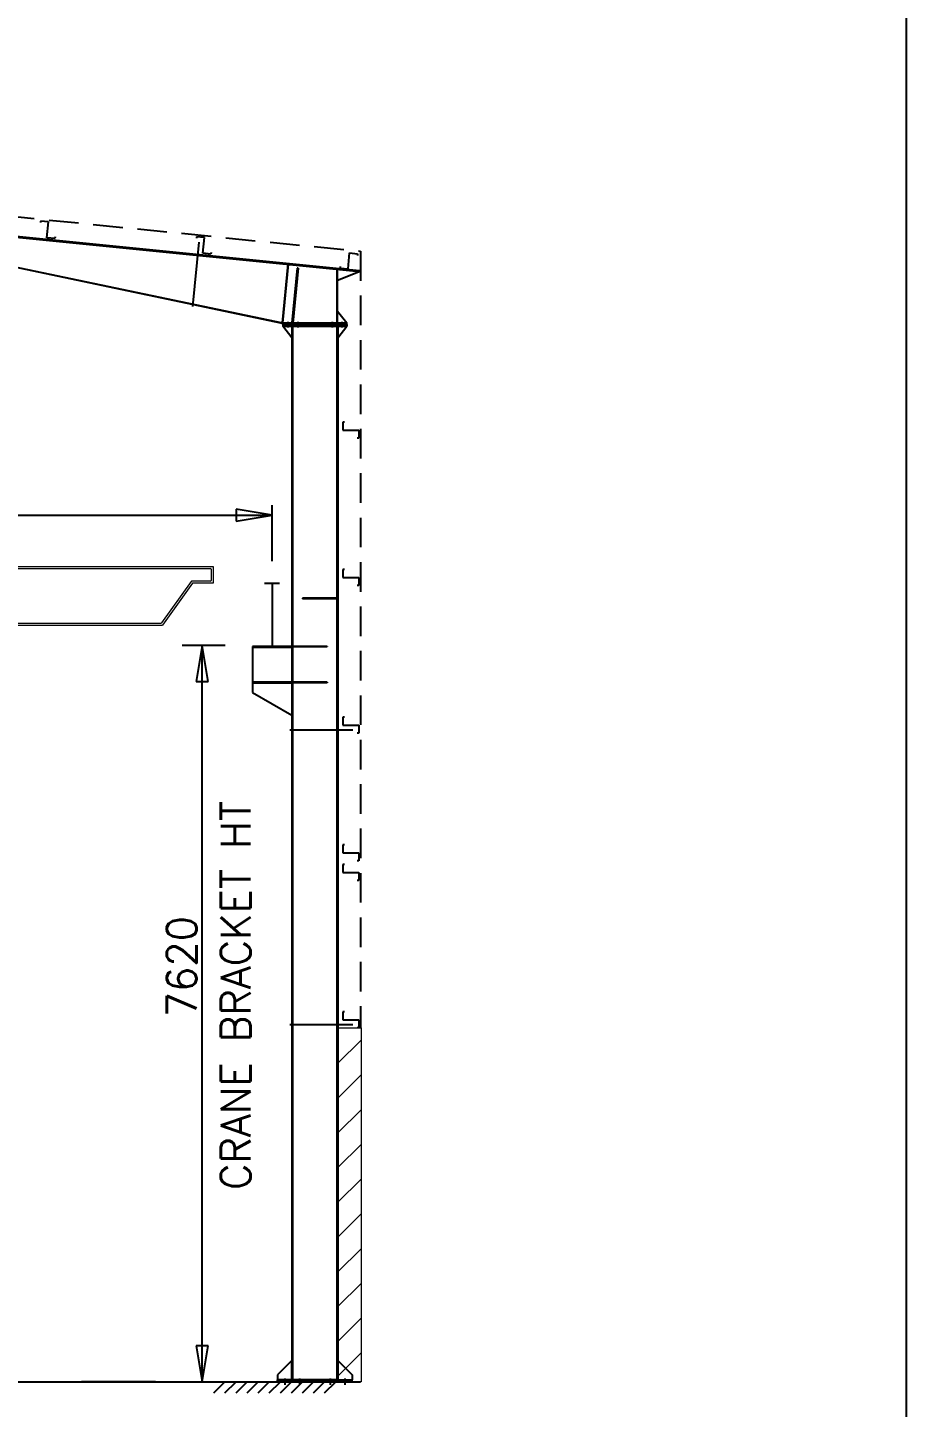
# Model space of a CAD drawing. Header units: millimetres. Extents: x 68421 to 1479662, y -51504 to 144751.
# Drawn here: x 1193981 to 1202919, y 59515 to 73551 of the extents above; entities that cross this region are included whole.
import ezdxf

# ---------------------------------------------------------------- set-up
doc = ezdxf.new("R2010")
doc.units = ezdxf.units.MM
doc.header["$LTSCALE"] = 0.35
doc.header["$MEASUREMENT"] = 0
doc.linetypes.add('CONTIN', pattern=[0, 0, 0])
doc.linetypes.add('DASHED', pattern=[1290.855, 860.57, -430.285])
doc.layers.get('0').update_dxf_attribs({"linetype": 'CONTIN'})
for name, color, linetype in [('1', 7, 'CONTIN'), ('10', 10, 'CONTIN'), ('11', 7, 'CONTIN'), ('12', 6, 'CONTIN'), ('2', 6, 'CONTIN'), ('22', 7, 'CONTIN'), ('5', 5, 'DASHED')]:
    doc.layers.add(name, color=color, linetype=linetype)
doc.styles.add('SIMPLEX', font='simplex.shx', dxfattribs={"width": 0.8})

# ---------------------------------------------------------------- blocks, each defined once
blk = doc.blocks.new('WSECTN')
for p, q in [((-76.2, 25.4), (76.2, 25.4)), ((0, 0), (0, 25.4)), ((-76.2, 0), (76.2, 0))]:
    blk.add_line(p, q)
blk = doc.blocks.new('ARROWF')
for p, q in [((0, 0), (-366, 61)), ((-366, 61), (-366, -61)), ((-366, -61), (0, 0))]:
    blk.add_line(p, q)
blk = doc.blocks.new('ZCOL')
for p, q in [((10.2, 0), (0, 0)), ((0, 0), (0, -25.4)), ((10.2, -2.5), (10.2, 0)), ((-10.2, -25.4), (-10.2, -22.9)), ((0, -25.4), (-10.2, -25.4))]:
    blk.add_line(p, q)
blk = doc.blocks.new('FGD')
at = {"lineweight": 0}
for p, q in [((1119001, 91678), (1131701, 91682)), ((1119028, 91658), (1131675, 91662)), ((1131681, 91655), (1131681, 91539)), ((1131701, 91682), (1131701, 91513)), ((1131479, 91530), (1131177, 91109)), ((1131675, 91532), (1131484, 91532)), ((1131491, 91513), (1131185, 91086)), ((1131701, 91513), (1131491, 91513)), ((1119531, 91102), (1131171, 91106)), ((1119518, 91082), (1131185, 91086))]:
    blk.add_line(p, q, dxfattribs=at)
for centre, start, end in [((1131675, 91655), 0, 90), ((1131484, 91526), 90, 144.3278), ((1131675, 91539), 270, 0), ((1131171, 91112), 270, 324.3278)]:
    blk.add_arc(centre, 6.64, start, end, dxfattribs=at)

msp = doc.modelspace()

# ---------------------------------------------------------------- hatches: boundary and pattern name
at = {"linetype": 'Continuous', "lineweight": 5}
h = msp.add_hatch(dxfattribs=at)
h.set_pattern_fill('ANSI31', color=256, scale=2000)
h.set_pattern_definition([(45, (79637, 4407), (-176.776695, 176.776695), [])])
h.paths.add_polyline_path([(1197138.23389, 63376.54), (1197373.23388, 63376.54), (1197373.23388, 59776.54), (1197138.23389, 59776.54)])

# ---------------------------------------------------------------- linework, layer by layer
msp.add_lwpolyline([(1197138.23389, 63376.54), (1197373.23388, 63376.54), (1197373.23388, 59776.54), (1197138.23389, 59776.54)], close=True, dxfattribs=at)
at = {"layer": '1'}
for p, q in [((1188233.07769, 71984.0322), (1197357.73389, 71071.5673)), ((1197358.22999, 71076.542), (1188233.57369, 71989.0078)), ((1193864.98779, 71420.8427), (1196632.98389, 71144.0429)), ((1195724.35889, 71369.1406), (1195658.92919, 70714.8496)), ((1196572.20269, 70541.6328), (1193834.37059, 71117.3828)), ((1193835.13619, 71122.331), (1196573.22609, 70546.5254)), ((1193835.39799, 71122.2763), (1196573.22609, 70546.5254)), ((1196573.22609, 70546.5254), (1196632.98389, 71144.0429)), ((1196632.98389, 71144.0429), (1196573.22609, 70546.5254)), ((1196632.98389, 71144.0429), (1197128.23389, 71094.5175)), ((1196723.97999, 71104.2441), (1196668.25339, 70547.0224)), ((1196723.97999, 71104.2441), (1196668.25339, 70547.0224)), ((1196723.97999, 71104.2441), (1196668.25339, 70547.0224)), ((1196723.97999, 71104.2441), (1196668.25339, 70547.0224)), ((1196723.97999, 71104.2441), (1196668.25339, 70547.0224)), ((1196723.97999, 71104.2441), (1196668.25339, 70547.0224)), ((1196723.97999, 71104.2441), (1196668.25339, 70547.0224)), ((1196723.97999, 71104.2441), (1196668.25339, 70547.0224)), ((1196723.97999, 71104.2441), (1196668.25339, 70547.0224)), ((1196733.93309, 71103.248), (1196678.20269, 70546.0273)), ((1196733.93309, 71103.248), (1196678.20269, 70546.0273)), ((1196733.93309, 71103.248), (1196678.20269, 70546.0273)), ((1196733.93309, 71103.248), (1196678.20269, 70546.0273)), ((1196733.93309, 71103.248), (1196678.20269, 70546.0273)), ((1196733.93309, 71103.248), (1196678.20269, 70546.0273)), ((1196733.93309, 71103.248), (1196678.20269, 70546.0273)), ((1196733.93309, 71103.248), (1196678.20269, 70546.0273)), ((1196733.93309, 71103.248), (1196678.20269, 70546.0273)), ((1196733.93309, 71103.248), (1196723.97999, 71104.2441)), ((1196733.93309, 71103.248), (1196723.97999, 71104.2441)), ((1196733.93309, 71103.248), (1196723.97999, 71104.2441)), ((1196733.93309, 71103.248), (1196723.97999, 71104.2441)), ((1196733.93309, 71103.248), (1196723.97999, 71104.2441)), ((1196733.93309, 71103.248), (1196723.97999, 71104.2441)), ((1196733.93309, 71103.248), (1196723.97999, 71104.2441)), ((1196733.93309, 71103.248), (1196723.97999, 71104.2441)), ((1196733.93309, 71103.248), (1196723.97999, 71104.2441)), ((1197128.23389, 70546.5254), (1197128.23389, 71094.5175)), ((1197128.23389, 71094.0175), (1197128.23389, 70546.5254)), ((1197128.23389, 71094.0175), (1197133.23389, 71094.0175)), ((1197133.23389, 70546.5254), (1197133.23389, 71094.0175)), ((1197133.23389, 71094.0175), (1197363.23389, 71071.0175)), ((1197363.23389, 71071.0175), (1197133.23389, 70979.0185)), ((1197357.73389, 71071.5673), (1197358.22999, 71076.542)), ((1197133.23389, 70546.5254), (1197133.23389, 70666.5244)), ((1197133.23389, 70666.5244), (1197228.23389, 70546.5254)), ((1196573.22609, 70546.5254), (1196572.20269, 70541.6328)), ((1196573.22609, 70546.5254), (1196573.22609, 70546.5254)), ((1196573.22609, 70546.5254), (1196573.22609, 70546.5254)), ((1196573.22609, 70546.5254), (1197128.23389, 70546.5254)), ((1196578.23389, 70530.5254), (1196578.23389, 70546.5254)), ((1196578.23389, 70546.5254), (1197228.23389, 70546.5254)), ((1197228.23389, 70530.5254), (1196578.23389, 70530.5254)), ((1197228.23389, 70530.5254), (1196578.23389, 70530.5254)), ((1196578.23389, 70530.5254), (1196578.23389, 70514.5254)), ((1196578.23389, 70514.5254), (1197228.23389, 70514.5254)), ((1196668.23389, 70394.5254), (1196578.23389, 70514.5254)), ((1196578.23389, 70514.5254), (1196578.23389, 70514.5254)), ((1196668.23389, 70514.5254), (1196578.23389, 70514.5254)), ((1196628.23389, 70559.2255), (1196628.23389, 70501.8252)), ((1196628.23389, 70559.2255), (1196628.23389, 70501.8252)), ((1196678.23389, 70514.5254), (1196668.23389, 70514.5254)), ((1196668.23389, 70514.5254), (1196668.23389, 59796.54)), ((1196668.23389, 70514.5254), (1196668.23389, 70394.5254)), ((1196678.20269, 70546.0273), (1196668.25339, 70547.0224)), ((1196678.20269, 70546.0273), (1196668.25339, 70547.0224)), ((1196678.20269, 70546.0273), (1196668.25339, 70547.0224)), ((1196678.20269, 70546.0273), (1196668.25339, 70547.0224)), ((1196678.20269, 70546.0273), (1196668.25339, 70547.0224)), ((1196678.20269, 70546.0273), (1196668.25339, 70547.0224)), ((1196678.20269, 70546.0273), (1196668.25339, 70547.0224)), ((1196678.20269, 70546.0273), (1196668.25339, 70547.0224)), ((1196678.20269, 70546.0273), (1196668.25339, 70547.0224)), ((1196678.23389, 59796.54), (1196678.23389, 70514.5254)), ((1196678.23389, 70514.5254), (1196678.23389, 70514.5254)), ((1196678.23389, 70514.5254), (1197128.23389, 70514.5254)), ((1196678.23389, 59796.54), (1196678.23389, 70514.5254)), ((1196728.23389, 70559.2255), (1196728.23389, 70501.8252)), ((1196728.23389, 70559.2255), (1196728.23389, 70501.8252)), ((1197078.23389, 70559.2255), (1197078.23389, 70501.8252)), ((1197078.23389, 70559.2255), (1197078.23389, 70501.8252)), ((1197128.23389, 70546.5254), (1197133.23389, 70546.5254)), ((1197128.23389, 59796.54), (1197128.23389, 70514.5254)), ((1197128.23389, 59796.54), (1197128.23389, 70514.5254)), ((1197128.23389, 70514.5254), (1197138.23389, 70514.5254)), ((1197133.23389, 70546.5254), (1197228.23389, 70546.5254)), ((1197138.23389, 70514.5254), (1197138.23389, 59796.54)), ((1197138.23389, 70514.5254), (1197138.23389, 70394.5254)), ((1197138.23389, 70394.5254), (1197228.23389, 70514.5254)), ((1197138.23389, 70514.5254), (1197228.23389, 70514.5254)), ((1197178.23389, 70559.2255), (1197178.23389, 70501.8252)), ((1197178.23389, 70559.2255), (1197178.23389, 70501.8252)), ((1197228.23389, 70530.5254), (1197228.23389, 70546.5254)), ((1197228.23389, 70546.5254), (1197228.23389, 70546.5254)), ((1197228.23389, 70530.5254), (1197228.23389, 70514.5254)), ((1197228.23389, 70514.5254), (1197228.23389, 70514.5254)), ((1197128.23389, 67746.54), (1196778.23389, 67746.54)), ((1196778.23389, 67746.54), (1196778.23389, 67740.54)), ((1197128.23389, 67746.54), (1196778.23389, 67746.54)), ((1196778.23389, 67746.54), (1196778.23389, 67740.54)), ((1197128.23389, 67746.54), (1196778.23389, 67746.54)), ((1196778.23389, 67746.54), (1196778.23389, 67740.54)), ((1197128.23389, 67746.54), (1196778.23389, 67746.54)), ((1196778.23389, 67746.54), (1196778.23389, 67740.54)), ((1197128.23389, 67746.54), (1196778.23389, 67746.54)), ((1196778.23389, 67746.54), (1196778.23389, 67740.54)), ((1197128.23389, 67746.54), (1196778.23389, 67746.54)), ((1196778.23389, 67746.54), (1196778.23389, 67740.54)), ((1197128.23389, 67746.54), (1196778.23389, 67746.54)), ((1196778.23389, 67746.54), (1196778.23389, 67740.54)), ((1197128.23389, 67746.54), (1196778.23389, 67746.54)), ((1196778.23389, 67746.54), (1196778.23389, 67740.54)), ((1197128.23389, 67746.54), (1196778.23389, 67746.54)), ((1196778.23389, 67746.54), (1196778.23389, 67740.54)), ((1197128.23389, 67740.54), (1196778.23389, 67740.54)), ((1197128.23389, 67740.54), (1196778.23389, 67740.54)), ((1197128.23389, 67740.54), (1196778.23389, 67740.54)), ((1197128.23389, 67740.54), (1196778.23389, 67740.54)), ((1197128.23389, 67740.54), (1196778.23389, 67740.54)), ((1197128.23389, 67740.54), (1196778.23389, 67740.54)), ((1197128.23389, 67740.54), (1196778.23389, 67740.54)), ((1197128.23389, 67740.54), (1196778.23389, 67740.54)), ((1197128.23389, 67740.54), (1196778.23389, 67740.54)), ((1197128.23389, 67746.54), (1197128.23389, 67740.54)), ((1197128.23389, 67746.54), (1197128.23389, 67740.54)), ((1197128.23389, 67746.54), (1197128.23389, 67740.54)), ((1197128.23389, 67746.54), (1197128.23389, 67740.54)), ((1197128.23389, 67746.54), (1197128.23389, 67740.54)), ((1197128.23389, 67746.54), (1197128.23389, 67740.54)), ((1197128.23389, 67746.54), (1197128.23389, 67740.54)), ((1197128.23389, 67746.54), (1197128.23389, 67740.54)), ((1197128.23389, 67746.54), (1197128.23389, 67740.54)), ((1196668.23389, 67256.54), (1196268.23389, 67256.54)), ((1196268.23389, 67256.54), (1196268.23389, 66886.54146)), ((1196668.23389, 67256.54), (1196268.23389, 67256.54)), ((1196268.23389, 67256.54), (1196268.23389, 66886.54146)), ((1196668.23389, 67256.54), (1196268.23389, 67256.54)), ((1196268.23389, 67256.54), (1196268.23389, 66886.54146)), ((1196668.23389, 67256.54), (1196268.23389, 67256.54)), ((1196268.23389, 67256.54), (1196268.23389, 66886.54146)), ((1196668.23389, 67256.54), (1196268.23389, 67256.54)), ((1196268.23389, 67256.54), (1196268.23389, 66886.54146)), ((1196668.23389, 67256.54), (1196268.23389, 67256.54)), ((1196268.23389, 67256.54), (1196268.23389, 66886.54146)), ((1196668.23389, 67256.54), (1196268.23389, 67256.54)), ((1196268.23389, 67256.54), (1196268.23389, 66886.54146)), ((1196668.23389, 67256.54), (1196268.23389, 67256.54)), ((1196268.23389, 67256.54), (1196268.23389, 66886.54146)), ((1196668.23389, 67256.54), (1196268.23389, 67256.54)), ((1196268.23389, 67256.54), (1196268.23389, 66886.54146)), ((1196668.23389, 67246.53951), (1196268.23389, 67246.53951)), ((1196668.23389, 67246.53951), (1196268.23389, 67246.53951)), ((1196668.23389, 67246.53951), (1196268.23389, 67246.53951)), ((1196668.23389, 67246.53951), (1196268.23389, 67246.53951)), ((1196668.23389, 67246.53951), (1196268.23389, 67246.53951)), ((1196668.23389, 67246.53951), (1196268.23389, 67246.53951)), ((1196668.23389, 67246.53951), (1196268.23389, 67246.53951)), ((1196668.23389, 67246.53951), (1196268.23389, 67246.53951)), ((1196668.23389, 67246.53951), (1196268.23389, 67246.53951)), ((1197028.23389, 67256.54), (1196678.23389, 67256.54)), ((1196678.23389, 67256.54), (1196678.23389, 67250.54146)), ((1197028.23389, 67256.54), (1196678.23389, 67256.54)), ((1196678.23389, 67256.54), (1196678.23389, 67250.54146)), ((1197028.23389, 67256.54), (1196678.23389, 67256.54)), ((1196678.23389, 67256.54), (1196678.23389, 67250.54146)), ((1197028.23389, 67256.54), (1196678.23389, 67256.54)), ((1196678.23389, 67256.54), (1196678.23389, 67250.54146)), ((1197028.23389, 67256.54), (1196678.23389, 67256.54)), ((1196678.23389, 67256.54), (1196678.23389, 67250.54146)), ((1197028.23389, 67256.54), (1196678.23389, 67256.54)), ((1196678.23389, 67256.54), (1196678.23389, 67250.54146)), ((1197028.23389, 67256.54), (1196678.23389, 67256.54)), ((1196678.23389, 67256.54), (1196678.23389, 67250.54146)), ((1197028.23389, 67256.54), (1196678.23389, 67256.54)), ((1196678.23389, 67256.54), (1196678.23389, 67250.54146)), ((1197028.23389, 67256.54), (1196678.23389, 67256.54)), ((1196678.23389, 67256.54), (1196678.23389, 67250.54146)), ((1197028.23389, 67250.54146), (1196678.23389, 67250.54146)), ((1197028.23389, 67250.54146), (1196678.23389, 67250.54146)), ((1197028.23389, 67250.54146), (1196678.23389, 67250.54146)), ((1197028.23389, 67250.54146), (1196678.23389, 67250.54146)), ((1197028.23389, 67250.54146), (1196678.23389, 67250.54146)), ((1197028.23389, 67250.54146), (1196678.23389, 67250.54146)), ((1197028.23389, 67250.54146), (1196678.23389, 67250.54146)), ((1197028.23389, 67250.54146), (1196678.23389, 67250.54146)), ((1197028.23389, 67250.54146), (1196678.23389, 67250.54146)), ((1197028.23389, 67256.54), (1197028.23389, 67250.54146)), ((1197028.23389, 67256.54), (1197028.23389, 67250.54146)), ((1197028.23389, 67256.54), (1197028.23389, 67250.54146)), ((1197028.23389, 67256.54), (1197028.23389, 67250.54146)), ((1197028.23389, 67256.54), (1197028.23389, 67250.54146)), ((1197028.23389, 67256.54), (1197028.23389, 67250.54146)), ((1197028.23389, 67256.54), (1197028.23389, 67250.54146)), ((1197028.23389, 67256.54), (1197028.23389, 67250.54146)), ((1197028.23389, 67256.54), (1197028.23389, 67250.54146)), ((1196268.23389, 66896.54146), (1196668.23389, 66896.54146)), ((1196268.23389, 66896.54146), (1196668.23389, 66896.54146)), ((1196268.23389, 66896.54146), (1196668.23389, 66896.54146)), ((1196268.23389, 66896.54146), (1196668.23389, 66896.54146)), ((1196268.23389, 66896.54146), (1196668.23389, 66896.54146)), ((1196268.23389, 66896.54146), (1196668.23389, 66896.54146)), ((1196268.23389, 66896.54146), (1196668.23389, 66896.54146)), ((1196268.23389, 66896.54146), (1196668.23389, 66896.54146)), ((1196268.23389, 66896.54146), (1196668.23389, 66896.54146)), ((1196268.23389, 66886.54146), (1196668.23389, 66886.54146)), ((1196268.23389, 66886.54146), (1196268.23389, 66786.54)), ((1196268.23389, 66886.54146), (1196668.23389, 66886.54146)), ((1196268.23389, 66886.54146), (1196668.23389, 66886.54146)), ((1196268.23389, 66886.54146), (1196668.23389, 66886.54146)), ((1196268.23389, 66886.54146), (1196668.23389, 66886.54146)), ((1196268.23389, 66886.54146), (1196668.23389, 66886.54146)), ((1196268.23389, 66886.54146), (1196668.23389, 66886.54146)), ((1196268.23389, 66886.54146), (1196668.23389, 66886.54146)), ((1196268.23389, 66886.54146), (1196668.23389, 66886.54146)), ((1197028.23389, 66892.53951), (1196678.23389, 66892.53951)), ((1196678.23389, 66892.53951), (1196678.23389, 66886.54146)), ((1197028.23389, 66892.53951), (1196678.23389, 66892.53951)), ((1196678.23389, 66892.53951), (1196678.23389, 66886.54146)), ((1197028.23389, 66892.53951), (1196678.23389, 66892.53951)), ((1196678.23389, 66892.53951), (1196678.23389, 66886.54146)), ((1197028.23389, 66892.53951), (1196678.23389, 66892.53951)), ((1196678.23389, 66892.53951), (1196678.23389, 66886.54146)), ((1197028.23389, 66892.53951), (1196678.23389, 66892.53951)), ((1196678.23389, 66892.53951), (1196678.23389, 66886.54146)), ((1197028.23389, 66892.53951), (1196678.23389, 66892.53951)), ((1196678.23389, 66892.53951), (1196678.23389, 66886.54146)), ((1197028.23389, 66892.53951), (1196678.23389, 66892.53951)), ((1196678.23389, 66892.53951), (1196678.23389, 66886.54146)), ((1197028.23389, 66892.53951), (1196678.23389, 66892.53951)), ((1196678.23389, 66892.53951), (1196678.23389, 66886.54146)), ((1197028.23389, 66892.53951), (1196678.23389, 66892.53951)), ((1196678.23389, 66892.53951), (1196678.23389, 66886.54146)), ((1197028.23389, 66886.54146), (1196678.23389, 66886.54146)), ((1197028.23389, 66886.54146), (1196678.23389, 66886.54146)), ((1197028.23389, 66886.54146), (1196678.23389, 66886.54146)), ((1197028.23389, 66886.54146), (1196678.23389, 66886.54146)), ((1197028.23389, 66886.54146), (1196678.23389, 66886.54146)), ((1197028.23389, 66886.54146), (1196678.23389, 66886.54146)), ((1197028.23389, 66886.54146), (1196678.23389, 66886.54146)), ((1197028.23389, 66886.54146), (1196678.23389, 66886.54146)), ((1197028.23389, 66886.54146), (1196678.23389, 66886.54146)), ((1197028.23389, 66892.53951), (1197028.23389, 66886.54146)), ((1197028.23389, 66892.53951), (1197028.23389, 66886.54146)), ((1197028.23389, 66892.53951), (1197028.23389, 66886.54146)), ((1197028.23389, 66892.53951), (1197028.23389, 66886.54146)), ((1197028.23389, 66892.53951), (1197028.23389, 66886.54146)), ((1197028.23389, 66892.53951), (1197028.23389, 66886.54146)), ((1197028.23389, 66892.53951), (1197028.23389, 66886.54146)), ((1197028.23389, 66892.53951), (1197028.23389, 66886.54146)), ((1197028.23389, 66892.53951), (1197028.23389, 66886.54146)), ((1196268.23389, 66786.54), (1196668.23389, 66555.60055)), ((1197287.80029, 66405.3276), (1196650.13229, 66405.3276)), ((1197287.80419, 63405.32784), (1196650.13619, 63405.32784)), ((1196668.23389, 59991.54198), (1196523.22609, 59846.53999)), ((1196668.23389, 59796.54), (1196668.23389, 59991.54198)), ((1197138.23389, 59796.54), (1197138.23389, 59991.54198)), ((1197138.23389, 59991.54198), (1197283.23389, 59846.53999)), ((1196523.22609, 59846.53999), (1196523.22609, 59796.54)), ((1196523.22609, 59776.54), (1196523.22609, 59796.54)), ((1196523.22609, 59796.54), (1197283.23389, 59796.54)), ((1196668.23389, 59796.54), (1196523.22609, 59796.54)), ((1196598.22999, 59809.24), (1196598.22999, 59743.84)), ((1196678.23389, 59796.54), (1196668.23389, 59796.54)), ((1197128.23389, 59796.54), (1196678.23389, 59796.54)), ((1196748.22999, 59809.24), (1196748.22999, 59743.84)), ((1197058.23389, 59809.24), (1197058.23389, 59743.84)), ((1197128.23389, 59796.54), (1197138.23389, 59796.54)), ((1197138.23389, 59796.54), (1197283.23389, 59796.54)), ((1197208.23389, 59809.24), (1197208.23389, 59743.84)), ((1197283.23389, 59846.53999), (1197283.23389, 59796.54)), ((1197283.23389, 59776.54), (1197283.23389, 59796.54)), ((1197283.23389, 59776.54), (1196523.22609, 59776.54))]:
    msp.add_line(p, q, dxfattribs=at)
at = {"layer": '12'}
for p, q in [((1195992, 67264.54), (1195552.4288, 67264.54)), ((1195280.51519, 59776.54), (1194529.40189, 59776.54))]:
    msp.add_line(p, q, dxfattribs=at)
at = {"layer": '2'}
for p, q in [((1196468.23389, 68121.87398), (1196468.23389, 68693.7441)), ((1183168.23779, 68591.3193), (1196468.23389, 68591.3193)), ((1195757.2784, 59776.54017), (1195757.2784, 67264.54)), ((1152368.23389, 59776.54), (1197368.23389, 59776.54)), ((1195875.88619, 59776.54), (1197138.23389, 59776.54)), ((1195875.88619, 59663.87318), (1195988.55419, 59776.54)), ((1195988.55419, 59663.87318), (1196101.21829, 59776.54)), ((1196101.21829, 59663.87318), (1196213.88619, 59776.54)), ((1196213.88619, 59663.87318), (1196326.55029, 59776.54)), ((1196326.55029, 59663.87318), (1196439.21829, 59776.54)), ((1196439.21829, 59663.87318), (1196551.88229, 59776.54)), ((1196551.88229, 59663.87318), (1196664.55029, 59776.54)), ((1196664.55029, 59663.87318), (1196777.21439, 59776.54)), ((1196777.21439, 59663.87318), (1196889.88229, 59776.54)), ((1196889.88229, 59663.87318), (1197002.54639, 59776.54)), ((1197002.54639, 59663.87318), (1197115.21439, 59776.54))]:
    msp.add_line(p, q, dxfattribs=at)
at = {"layer": '22'}
msp.add_line((1202919.3789, 40684.6836), (1202919.3789, 80606), dxfattribs=at)
at = {"layer": '5'}
for p, q in [((1174868.23389, 73526.538), (1197368.23389, 71276.54)), ((1197368.23389, 71276.54), (1197368.23389, 63376.54))]:
    msp.add_line(p, q, dxfattribs=at)

# ---------------------------------------------------------------- block references
at = {"linetype": 'Continuous', "lineweight": 5}
msp.add_blockref('FGD', (64167.0039, -23612.45951), dxfattribs=at)
at = {"layer": '1', "yscale": 25.1968498, "zscale": 25.1968498, "rotation": 180}
msp.add_blockref('WSECTN', (1196468.23389, 67896.54049), dxfattribs=at)
at = {"layer": '10'}
for p, xscale, yscale, zscale, rotation in [((1194178.62839, 71413.6494), 8, -6.3740158, -6.3740158, 354.2894091), ((1195764.41749, 71255.0693), 8, -6.3740158, -6.3740158, 354.2894091), ((1197240.41359, 71097.2148), -8, -6.3740029, -6.3740029, 354.2894091), ((1197187.28079, 69456.54), -7.999999999999993, -6.3740158, -6.3740158, 270.000015), ((1197187.28079, 67956.54), -7.999999999999993, -6.3740158, -6.3740158, 270.000015), ((1197187.28079, 66456.54), -7.999999999999993, -6.3740158, -6.3740158, 270.000015), ((1197187.28079, 65156.54), -7.999999999999993, -6.3740158, -6.3740158, 270.000015), ((1197187.28079, 64956.54), -7.999999999999993, -6.3740158, -6.3740158, 270.000015), ((1197187.28469, 63456.54024), -7.999999999999993, -6.3740158, -6.3740158, 270.000015)]:
    msp.add_blockref('ZCOL', p, dxfattribs=dict(at, xscale=xscale, yscale=yscale, zscale=zscale, rotation=rotation))
at = {"layer": '2'}
msp.add_blockref('ARROWF', (1196468.23389, 68591.3193), dxfattribs=at)
for p, rotation in [((1195757.2784, 67264.54), 89.99998470000001), ((1195757.2784, 59776.54017), 270)]:
    msp.add_blockref('ARROWF', p, dxfattribs=dict(at, rotation=rotation))

# ---------------------------------------------------------------- texts
at = {"layer": '11', "style": 'SIMPLEX'}
for s, p in [('CRANE BRACKET HT', (1196247.5967, 61726.45626)), ('7620 ', (1195698.5967, 63484.45626))]:
    msp.add_text(s, height=300, rotation=89.9999847, dxfattribs=at).set_placement(p)

doc.saveas('drawing.dxf')
